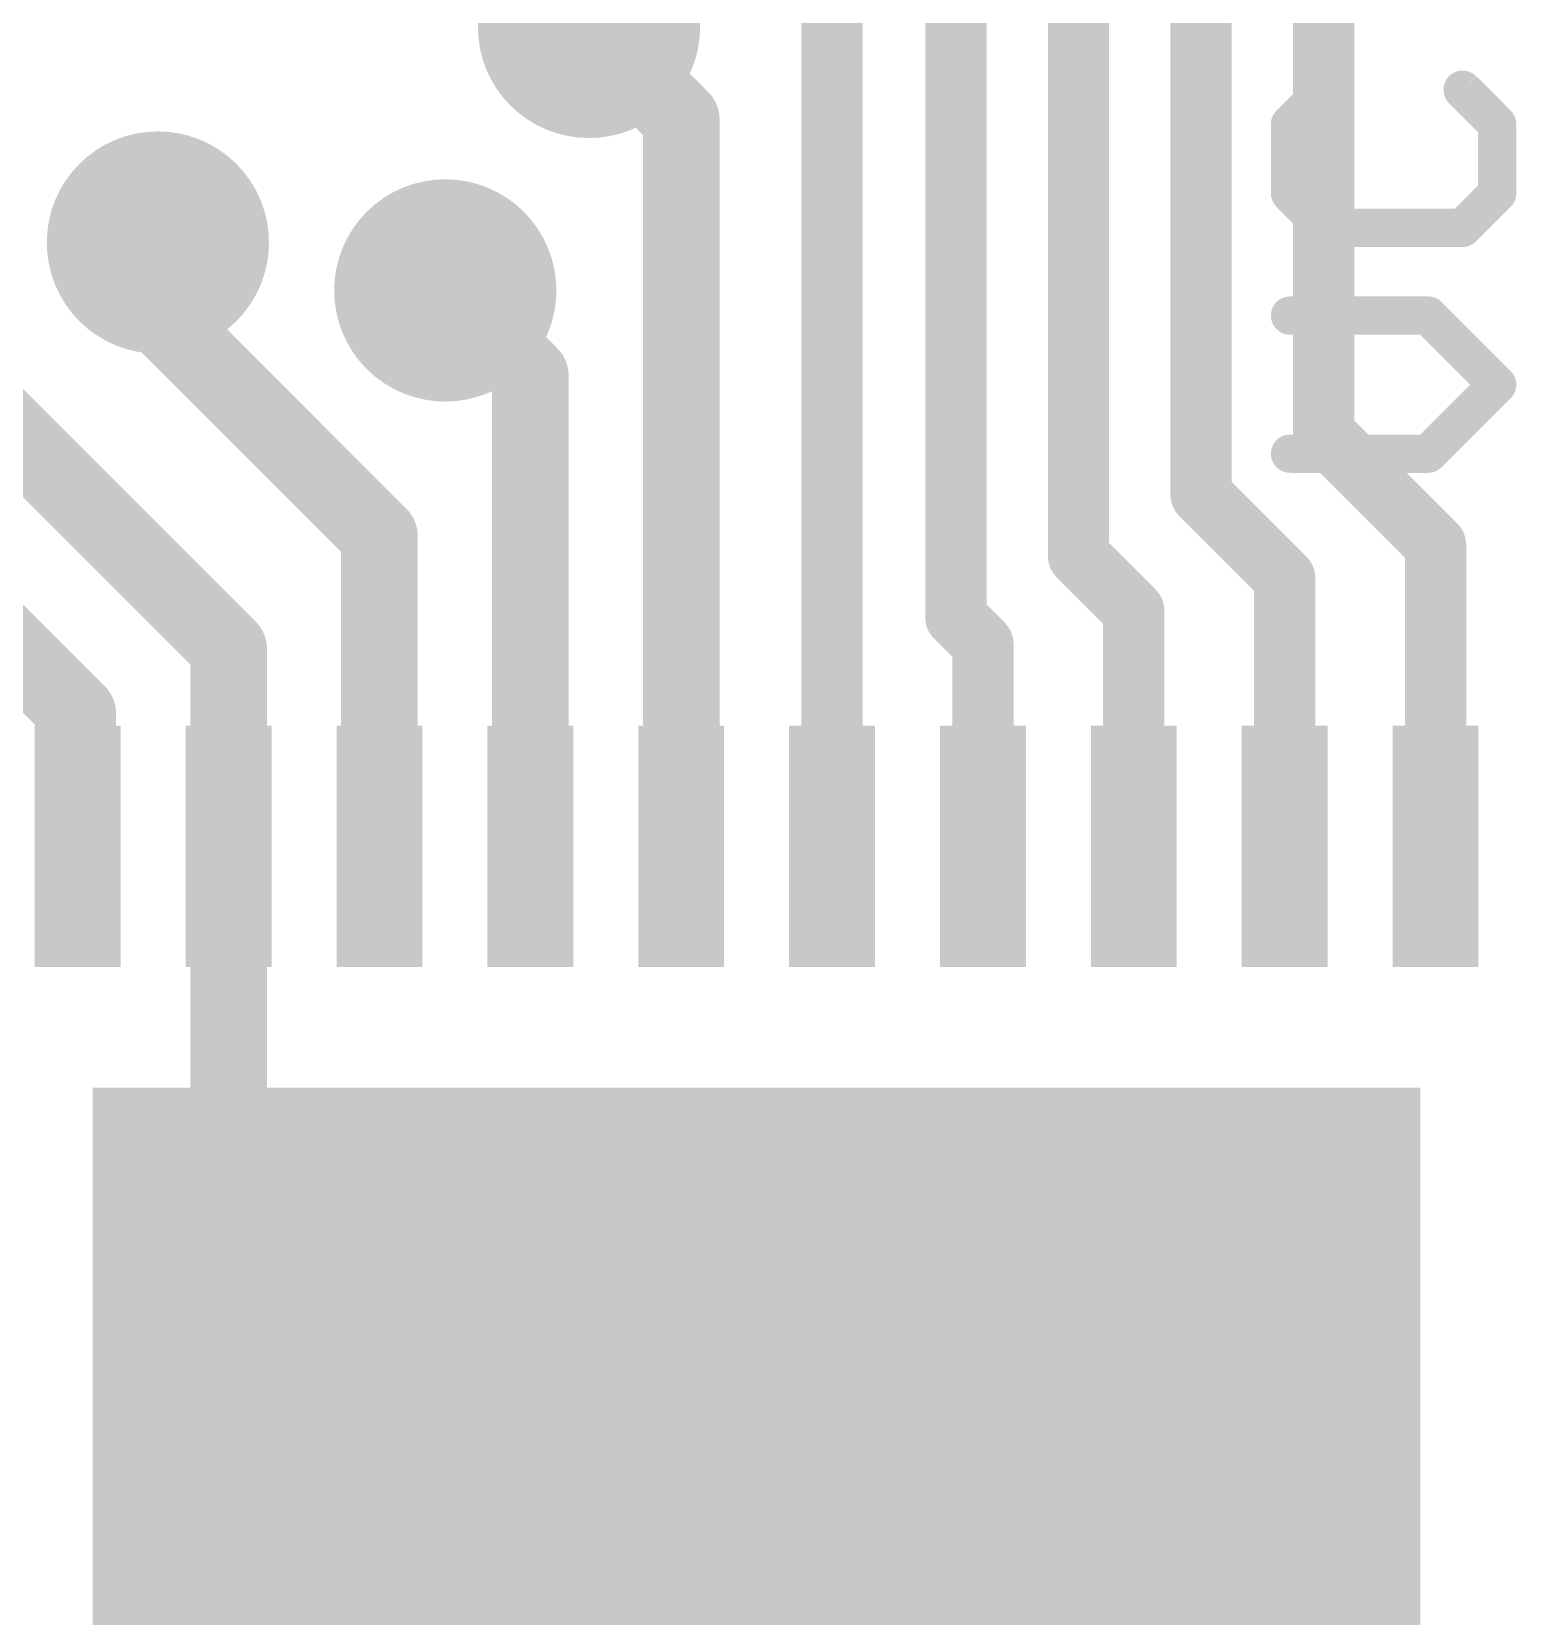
# Model space of a CAD drawing. Extents: x -0.3 to 20.6, y -0.3 to 38.4.
# Drawn here: x 6.49 to 11.41, y 18.23 to 23.48 of the extents above; entities that cross this region are included whole.
import ezdxf

# ---------------------------------------------------------------- set-up
doc = ezdxf.new("R2010")
doc.units = 0
for name, color, linetype in [('1', 12, 'CONTINUOUS'), ('18', 110, 'CONTINUOUS'), ('21', 41, 'CONTINUOUS')]:
    doc.layers.add(name, color=color, linetype=linetype)

# ---------------------------------------------------------------- blocks, each defined once
blk = doc.blocks.new('RECT')
blk.add_solid([(-0.5, -0.5), (0.5, -0.5), (-0.5, 0.5), (0.5, 0.5)])
blk = doc.blocks.new('ROUNDV')
at = {"const_width": 0.5}
blk.add_lwpolyline([(0, -0.25, 1), (0, 0.25, 1), (0, -0.25)], format="xyb", dxfattribs=at)

msp = doc.modelspace()

# ---------------------------------------------------------------- linework, layer by layer
at = {"layer": '1'}
for points, const_width in [([(9.14, 24.888), (9.14, 20.78)], 0.2032), ([(9.5504, 21.5392), (9.5504, 24.6888)], 0.2032), ([(9.9568, 21.7424), (9.9568, 24.4856)], 0.2032), ([(10.3632, 21.9456), (10.3632, 24.2824)], 0.2032), ([(10.7696, 22.1488), (10.7696, 24.0792)], 0.2032), ([(8.64, 23.1894), (8.3344, 23.495)], 0.254), ([(8.64, 20.78), (8.64, 23.1894)], 0.254), ([(6.9056, 22.5425), (6.9056, 22.7806)], 0.254), ([(8.14, 22.34), (7.8581, 22.6219)], 0.254), ([(7.64, 21.8081), (6.9056, 22.5425)], 0.254), ([(7.14, 21.435), (6.1913, 22.3838)], 0.254), ([(8.14, 20.78), (8.14, 22.34)], 0.254), ([(11.14, 21.7784), (10.7696, 22.1488)], 0.2032), ([(10.64, 21.6688), (10.3632, 21.9456)], 0.2032), ([(7.64, 20.78), (7.64, 21.8081)], 0.254), ([(10.14, 21.5592), (9.9568, 21.7424)], 0.2032), ([(11.14, 20.78), (11.14, 21.7784)], 0.2032), ([(10.64, 20.78), (10.64, 21.6688)], 0.2032), ([(6.64, 21.2206), (6.35, 21.5106)], 0.254), ([(9.64, 21.4496), (9.5504, 21.5392)], 0.2032), ([(10.14, 20.78), (10.14, 21.5592)], 0.2032), ([(7.14, 20.78), (7.14, 21.435)], 0.254), ([(9.64, 20.78), (9.64, 21.4496)], 0.2032), ([(6.64, 20.78), (6.64, 21.2206)], 0.254), ([(7.14, 20.78), (7.14, 19.4506)], 0.254), ([(7.14, 19.4506), (7.3819, 19.2088)], 0.254)]:
    msp.add_lwpolyline(points, dxfattribs=dict(at, const_width=const_width))
for points, const_width in [([(8.3793, 23.5399, 1), (8.2895, 23.4501)], 0.127), ([(8.7035, 23.1894, 1), (8.5765, 23.1894)], 0.127), ([(8.5951, 23.1445, 1), (8.6849, 23.2343)], 0.127), ([(6.9691, 22.7806, 1), (6.8421, 22.7806)], 0.127), ([(7.903, 22.6668, 1), (7.8132, 22.577)], 0.127), ([(6.9505, 22.5874, 1), (6.8607, 22.4976)], 0.127), ([(6.8421, 22.5425, 1), (6.9691, 22.5425)], 0.127), ([(8.2035, 22.34, 1), (8.0765, 22.34)], 0.127), ([(8.0951, 22.2951, 1), (8.1849, 22.3849)], 0.127), ([(10.8055, 22.1847, 1), (10.7337, 22.1129)], 0.1016), ([(10.7188, 22.1488, 1), (10.8204, 22.1488)], 0.1016), ([(10.3991, 21.9815, 1), (10.3273, 21.9097)], 0.1016), ([(10.3124, 21.9456, 1), (10.414, 21.9456)], 0.1016), ([(7.7035, 21.8081, 1), (7.5765, 21.8081)], 0.127), ([(7.5951, 21.7632, 1), (7.6849, 21.853)], 0.127), ([(9.9927, 21.7783, 1), (9.9209, 21.7065)], 0.1016), ([(11.1908, 21.7784, 1), (11.0892, 21.7784)], 0.1016), ([(11.1041, 21.7425, 1), (11.1759, 21.8143)], 0.1016), ([(9.906, 21.7424, 1), (10.0076, 21.7424)], 0.1016), ([(10.6908, 21.6688, 1), (10.5892, 21.6688)], 0.1016), ([(10.6041, 21.6329, 1), (10.6759, 21.7047)], 0.1016), ([(9.5863, 21.5751, 1), (9.5145, 21.5033)], 0.1016), ([(10.1908, 21.5592, 1), (10.0892, 21.5592)], 0.1016), ([(10.1041, 21.5233, 1), (10.1759, 21.5951)], 0.1016), ([(9.4996, 21.5392, 1), (9.6012, 21.5392)], 0.1016), ([(7.2035, 21.435, 1), (7.0765, 21.435)], 0.127), ([(7.0951, 21.3901, 1), (7.1849, 21.4799)], 0.127), ([(9.6908, 21.4496, 1), (9.5892, 21.4496)], 0.1016), ([(9.6041, 21.4137, 1), (9.6759, 21.4855)], 0.1016), ([(6.7035, 21.2206, 1), (6.5765, 21.2206)], 0.127), ([(6.5951, 21.1757, 1), (6.6849, 21.2655)], 0.127), ([(7.2035, 20.78, 1), (7.0765, 20.78)], 0.127), ([(6.5765, 20.78, 1), (6.7035, 20.78)], 0.127), ([(7.0765, 20.78, 1), (7.2035, 20.78)], 0.127), ([(7.5765, 20.78, 1), (7.7035, 20.78)], 0.127), ([(8.0765, 20.78, 1), (8.2035, 20.78)], 0.127), ([(8.5765, 20.78, 1), (8.7035, 20.78)], 0.127), ([(9.0892, 20.78, 1), (9.1908, 20.78)], 0.1016), ([(9.5892, 20.78, 1), (9.6908, 20.78)], 0.1016), ([(10.0892, 20.78, 1), (10.1908, 20.78)], 0.1016), ([(10.5892, 20.78, 1), (10.6908, 20.78)], 0.1016), ([(11.0892, 20.78, 1), (11.1908, 20.78)], 0.1016), ([(7.1849, 19.4955, 1), (7.0951, 19.4057)], 0.127), ([(7.0765, 19.4506, 1), (7.2035, 19.4506)], 0.127), ([(7.337, 19.1638, 1), (7.4268, 19.2537)], 0.127)]:
    msp.add_lwpolyline(points, format="xyb", dxfattribs=dict(at, const_width=const_width))
at = {"layer": '21', "const_width": 0.127}
for points in [[(10.7723, 23.2869), (10.6579, 23.1725)], [(11.3443, 23.1725), (11.2299, 23.2869)], [(10.6579, 23.1725), (10.6579, 22.9437)], [(11.3443, 22.9437), (11.3443, 23.1725)], [(10.6579, 22.9437), (10.7723, 22.8293)], [(11.2299, 22.8293), (11.3443, 22.9437)], [(10.7723, 22.8293), (11.2299, 22.8293)], [(11.1155, 22.5385), (10.6579, 22.5385)], [(11.3443, 22.3097), (11.1155, 22.5385)], [(11.1155, 22.0809), (11.3443, 22.3097)], [(10.6579, 22.0809), (11.1155, 22.0809)]]:
    msp.add_lwpolyline(points, dxfattribs=at)
at = {"layer": '21', "const_width": 0.0635}
for points in [[(10.7947, 23.2645, 1), (10.7498, 23.3094)], [(11.2523, 23.3094, 1), (11.2074, 23.2645)], [(10.6896, 23.1725, 1), (10.6261, 23.1725)], [(10.6354, 23.195, 1), (10.6803, 23.1501)], [(11.376, 23.1725, 1), (11.3125, 23.1725)], [(11.3218, 23.1501, 1), (11.3667, 23.195)], [(10.6803, 22.9662, 1), (10.6354, 22.9213)], [(11.3667, 22.9213, 1), (11.3218, 22.9662)], [(10.6261, 22.9437, 1), (10.6896, 22.9437)], [(11.3125, 22.9437, 1), (11.376, 22.9437)], [(10.7723, 22.8611, 1), (10.7723, 22.7976)], [(11.2299, 22.7976, 1), (11.2299, 22.8611)], [(10.7498, 22.8069, 1), (10.7947, 22.8518)], [(11.2074, 22.8518, 1), (11.2523, 22.8069)], [(10.6579, 22.5703, 1), (10.6579, 22.5068)], [(11.1379, 22.561, 1), (11.093, 22.5161)], [(11.1155, 22.5068, 1), (11.1155, 22.5703)], [(11.3667, 22.2873, 1), (11.3218, 22.3322)], [(11.3218, 22.2873, 1), (11.3667, 22.3322)], [(10.6579, 22.1127, 1), (10.6579, 22.0492)], [(11.093, 22.1034, 1), (11.1379, 22.0585)], [(11.1155, 22.0492, 1), (11.1155, 22.1127)]]:
    msp.add_lwpolyline(points, format="xyb", dxfattribs=at)

# ---------------------------------------------------------------- block references
at = {"layer": '1'}
for p, xscale, yscale, rotation in [((6.64, 20.78), 0.8, 0.2846, 270), ((7.14, 20.78), 0.8, 0.2846, 270), ((7.64, 20.78), 0.8, 0.2846, 270), ((8.14, 20.78), 0.8, 0.2846, 270), ((8.64, 20.78), 0.8, 0.2846, 270), ((9.14, 20.78), 0.8, 0.2846, 270), ((9.64, 20.78), 0.8, 0.2846, 270), ((10.14, 20.78), 0.8, 0.2846, 270), ((10.64, 20.78), 0.8, 0.2846, 270), ((11.14, 20.78), 0.8, 0.2846, 270), ((8.89, 17.78), 4.4, 4.4, 180)]:
    msp.add_blockref('RECT', p, dxfattribs=dict(at, xscale=xscale, yscale=yscale, rotation=rotation))
at = {"layer": '18', "xscale": 0.7366, "yscale": 0.7366}
for p in [(8.3344, 23.495), (8.3344, 23.495), (6.9056, 22.7806), (6.9056, 22.7806), (7.8581, 22.6219), (7.8581, 22.6219)]:
    msp.add_blockref('ROUNDV', p, dxfattribs=at)

doc.saveas('drawing.dxf')
